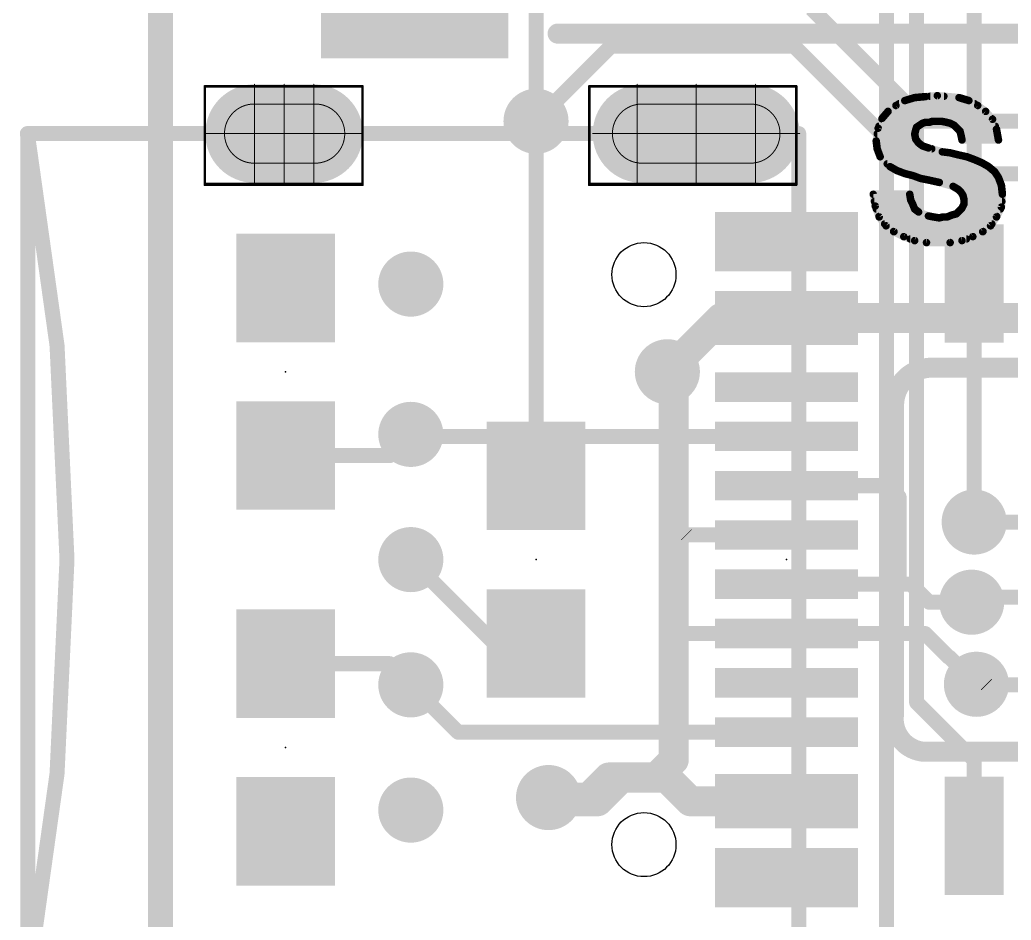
# Model space of a CAD drawing. Extents: x -41 to 66, y -18 to 51.
# Drawn here: x -1.43 to 8.63, y 6.5 to 15.63 of the extents above; entities that cross this region are included whole.
import ezdxf

# ---------------------------------------------------------------- set-up
doc = ezdxf.new("R2010")
doc.units = 0
for name, color, linetype in [('1', 12, 'CONTINUOUS'), ('15', 12, 'CONTINUOUS'), ('16', 132, 'CONTINUOUS'), ('18', 110, 'CONTINUOUS'), ('2', 132, 'CONTINUOUS'), ('20', 31, 'CONTINUOUS'), ('21', 41, 'CONTINUOUS'), ('22', 40, 'CONTINUOUS'), ('23', 53, 'CONTINUOUS'), ('24', 53, 'CONTINUOUS'), ('46', 140, 'CONTINUOUS'), ('51', 53, 'CONTINUOUS')]:
    doc.layers.add(name, color=color, linetype=linetype)

# ---------------------------------------------------------------- blocks, each defined once
blk = doc.blocks.new('RECT')
blk.add_solid([(-0.5, -0.5), (0.5, -0.5), (-0.5, 0.5), (0.5, 0.5)])
blk = doc.blocks.new('RECT160000X336000R100')
at = {"const_width": 0.5}
blk.add_lwpolyline([(0.25, -0.55), (0.25, 0.55, 0.4142), (0, 0.8), (0, 0.8, 0.4142), (-0.25, 0.55), (-0.25, -0.55, 0.4142), (0, -0.8), (0, -0.8, 0.4142)], format="xyb", close=True, dxfattribs=at)
blk.add_solid([(-0.0254, -0.5754), (0.0254, -0.5754), (-0.0254, 0.5754), (0.0254, 0.5754)])
blk = doc.blocks.new('RECT160000X256000R100')
at = {"const_width": 0.5}
blk.add_lwpolyline([(0.25, -0.3), (0.25, 0.3, 0.4142), (0, 0.55), (0, 0.55, 0.4142), (-0.25, 0.3), (-0.25, -0.3, 0.4142), (0, -0.55), (0, -0.55, 0.4142)], format="xyb", close=True, dxfattribs=at)
blk.add_solid([(-0.0254, -0.3254), (0.0254, -0.3254), (-0.0254, 0.3254), (0.0254, 0.3254)])
blk = doc.blocks.new('ROUNDV')
at = {"const_width": 0.5}
blk.add_lwpolyline([(0, -0.25, 1), (0, 0.25, 1), (0, -0.25)], format="xyb", dxfattribs=at)

msp = doc.modelspace()

# ---------------------------------------------------------------- linework, layer by layer
at = {"layer": '1'}
for points, const_width in [([(0, 0), (0, 50.8)], 0.254), ([(7.747, 14.605), (6.604, 15.748)], 0.1524), ([(4.572, 15.367), (3.81, 14.605)], 0.1524), ([(6.4269, 15.367), (4.572, 15.367)], 0.1524), ([(7.722, 14.072), (6.4269, 15.367)], 0.1524), ([(9.525, 14.605), (7.747, 14.605)], 0.1524), ([(7.722, 14.072), (10.312, 14.072)], 0.1524), ([(5.1424, 12.065), (5.6874, 12.61)], 0.3048), ([(5.6874, 12.61), (6.35, 12.61)], 0.3048), ([(6.35, 12.61), (9.271, 12.61)], 0.3048), ([(2.56, 11.41), (2.54, 11.43)], 0.1524), ([(6.35, 11.41), (2.56, 11.41)], 0.1524), ([(6.35, 10.91), (7.378, 10.91)], 0.1524), ([(7.378, 10.91), (7.493, 10.795)], 0.1524), ([(7.493, 10.795), (7.493, 9.91)], 0.1524), ([(9.017, 10.541), (8.255, 10.541)], 0.1524), ([(5.207, 10.287), (5.334, 10.414)], 0.1524), ([(5.334, 10.414), (5.338, 10.41)], 0.1524), ([(5.338, 10.41), (6.35, 10.41)], 0.1524), ([(5.207, 9.525), (5.207, 10.287)], 0.1524), ([(7.493, 9.91), (6.35, 9.91)], 0.1524), ([(7.616, 9.91), (7.493, 9.91)], 0.1524), ([(7.7978, 9.7282), (7.616, 9.91)], 0.1524), ([(8.2296, 9.7282), (7.7978, 9.7282)], 0.1524), ([(5.322, 9.41), (5.207, 9.525)], 0.1524), ([(6.35, 9.41), (5.322, 9.41)], 0.1524), ([(7.7575, 9.41), (6.35, 9.41)], 0.1524), ([(7.9981, 9.1694), (7.7575, 9.41)], 0.1524), ([(8.0039, 9.1694), (7.9981, 9.1694)], 0.1524), ([(8.2774, 8.8959), (8.0039, 9.1694)], 0.1524), ([(3.02, 8.41), (2.54, 8.89)], 0.1524), ([(6.35, 8.41), (3.02, 8.41)], 0.1524), ([(4.6757, 7.9506), (4.4351, 7.71)], 0.3048), ([(5.1343, 7.9506), (4.6757, 7.9506)], 0.3048), ([(5.3749, 7.71), (5.1343, 7.9506)], 0.3048), ([(3.974, 7.71), (3.937, 7.747)], 0.3048), ([(4.4351, 7.71), (3.974, 7.71)], 0.3048), ([(6.35, 7.71), (5.3749, 7.71)], 0.3048)]:
    msp.add_lwpolyline(points, dxfattribs=dict(at, const_width=const_width))
for points, const_width in [([(4.572, 15.4051, 1), (4.572, 15.3289)], 0.0762), ([(4.5989, 15.3401, 1), (4.5451, 15.3939)], 0.0762), ([(6.4539, 15.3939, 1), (6.4, 15.3401)], 0.0762), ([(6.4269, 15.3289, 1), (6.4269, 15.4051)], 0.0762), ([(3.7831, 14.6319, 1), (3.8369, 14.5781)], 0.0762), ([(7.747, 14.6431, 1), (7.747, 14.5669)], 0.0762), ([(7.7201, 14.5781, 1), (7.7739, 14.6319)], 0.0762), ([(7.722, 14.1101, 1), (7.722, 14.0339)], 0.0762), ([(7.695, 14.045, 1), (7.7489, 14.0989)], 0.0762), ([(5.6874, 12.6862, 1), (5.6874, 12.5338)], 0.1524), ([(5.7413, 12.5561, 1), (5.6335, 12.6639)], 0.1524), ([(6.35, 12.6862, 1), (6.35, 12.5338)], 0.1524), ([(6.35, 12.5338, 1), (6.35, 12.6862)], 0.1524), ([(5.0885, 12.1189, 1), (5.1963, 12.0111)], 0.1524), ([(2.5669, 11.4569, 1), (2.5131, 11.4031)], 0.0762), ([(2.56, 11.4481, 1), (2.56, 11.3719)], 0.0762), ([(2.5331, 11.3831, 1), (2.5869, 11.4369)], 0.0762), ([(6.35, 11.3719, 1), (6.35, 11.4481)], 0.0762), ([(6.35, 10.9481, 1), (6.35, 10.8719)], 0.0762), ([(7.4049, 10.9369, 1), (7.3511, 10.8831)], 0.0762), ([(7.378, 10.8719, 1), (7.378, 10.9481)], 0.0762), ([(7.5311, 10.795, 1), (7.4549, 10.795)], 0.0762), ([(7.4661, 10.7681, 1), (7.5199, 10.8219)], 0.0762), ([(8.255, 10.5791, 1), (8.255, 10.5029)], 0.0762), ([(5.3609, 10.4409, 1), (5.3071, 10.3871)], 0.0762), ([(5.338, 10.4481, 1), (5.338, 10.3719)], 0.0762), ([(5.3609, 10.3871, 1), (5.3071, 10.4409)], 0.0762), ([(5.3111, 10.3831, 1), (5.3649, 10.4369)], 0.0762), ([(6.35, 10.3719, 1), (6.35, 10.4481)], 0.0762), ([(5.2451, 10.287, 1), (5.1689, 10.287)], 0.0762), ([(5.1801, 10.3139, 1), (5.2339, 10.2601)], 0.0762), ([(6.35, 9.9481, 1), (6.35, 9.8719)], 0.0762), ([(7.493, 9.9481, 1), (7.493, 9.8719)], 0.0762), ([(7.493, 9.8719, 1), (7.493, 9.9481)], 0.0762), ([(7.6429, 9.9369, 1), (7.5891, 9.8831)], 0.0762), ([(7.616, 9.8719, 1), (7.616, 9.9481)], 0.0762), ([(7.4549, 9.91, 1), (7.5311, 9.91)], 0.0762), ([(7.7978, 9.7663, 1), (7.7978, 9.6901)], 0.0762), ([(7.7709, 9.7013, 1), (7.8247, 9.7551)], 0.0762), ([(8.2296, 9.6901, 1), (8.2296, 9.7663)], 0.0762), ([(5.1689, 9.525, 1), (5.2451, 9.525)], 0.0762), ([(5.2339, 9.5519, 1), (5.1801, 9.4981)], 0.0762), ([(5.322, 9.4481, 1), (5.322, 9.3719)], 0.0762), ([(5.2951, 9.3831, 1), (5.3489, 9.4369)], 0.0762), ([(6.35, 9.4481, 1), (6.35, 9.3719)], 0.0762), ([(6.35, 9.3719, 1), (6.35, 9.4481)], 0.0762), ([(7.7845, 9.4369, 1), (7.7306, 9.3831)], 0.0762), ([(7.7575, 9.3719, 1), (7.7575, 9.4481)], 0.0762), ([(7.9981, 9.2075, 1), (7.9981, 9.1313)], 0.0762), ([(8.0308, 9.1963, 1), (7.9769, 9.1425)], 0.0762), ([(7.9712, 9.1425, 1), (8.0251, 9.1963)], 0.0762), ([(8.0039, 9.1313, 1), (8.0039, 9.2075)], 0.0762), ([(2.5669, 8.9169, 1), (2.5131, 8.8631)], 0.0762), ([(8.2505, 8.8689, 1), (8.3043, 8.9228)], 0.0762), ([(3.02, 8.4481, 1), (3.02, 8.3719)], 0.0762), ([(2.9931, 8.3831, 1), (3.0469, 8.4369)], 0.0762), ([(6.35, 8.3719, 1), (6.35, 8.4481)], 0.0762), ([(4.6757, 8.0268, 1), (4.6757, 7.8744)], 0.1524), ([(4.7296, 7.8967, 1), (4.6218, 8.0045)], 0.1524), ([(5.1882, 8.0045, 1), (5.0804, 7.8967)], 0.1524), ([(5.1343, 7.8744, 1), (5.1343, 8.0268)], 0.1524), ([(3.9909, 7.8009, 1), (3.8831, 7.6931)], 0.1524), ([(3.974, 7.7862, 1), (3.974, 7.6338)], 0.1524), ([(4.4351, 7.6338, 1), (4.4351, 7.7862)], 0.1524), ([(5.3749, 7.7862, 1), (5.3749, 7.6338)], 0.1524), ([(6.35, 7.6338, 1), (6.35, 7.7862)], 0.1524), ([(3.9201, 7.6561, 1), (4.0279, 7.7639)], 0.1524), ([(4.3812, 7.7639, 1), (4.489, 7.6561)], 0.1524), ([(5.321, 7.6561, 1), (5.4288, 7.7639)], 0.1524)]:
    msp.add_lwpolyline(points, format="xyb", dxfattribs=dict(at, const_width=const_width))
at = {"layer": '15', "const_width": 0.0127}
for points in [[(0.4564, 14.96, 1), (0.4436, 14.96)], [(0.45, 14.9664, 1), (0.45, 14.9537)], [(2.0564, 14.96, 1), (2.0437, 14.96)], [(2.05, 14.9537, 1), (2.05, 14.9664)], [(4.3564, 14.96, 1), (4.3437, 14.96)], [(4.35, 14.9664, 1), (4.35, 14.9537)], [(6.4564, 14.96, 1), (6.4436, 14.96)], [(6.45, 14.9537, 1), (6.45, 14.9664)], [(0.45, 13.9764, 1), (0.45, 13.9637)], [(2.05, 13.9637, 1), (2.05, 13.9764)], [(4.35, 13.9764, 1), (4.35, 13.9637)], [(6.45, 13.9637, 1), (6.45, 13.9764)], [(0.4436, 13.96, 1), (0.4564, 13.96)], [(0.45, 13.9664, 1), (0.45, 13.9537)], [(2.0437, 13.96, 1), (2.0564, 13.96)], [(2.05, 13.9537, 1), (2.05, 13.9664)], [(4.35, 13.9664, 1), (4.35, 13.9537)], [(4.3437, 13.96, 1), (4.3564, 13.96)], [(6.4436, 13.96, 1), (6.4564, 13.96)], [(6.45, 13.9537, 1), (6.45, 13.9664)]]:
    msp.add_lwpolyline(points, format="xyb", dxfattribs=at)
at = {"layer": '15', "const_width": 0.0254}
for points in [[(0.45, 13.96), (0.45, 14.96)], [(0.45, 14.96), (2.05, 14.96)], [(2.05, 14.96), (2.05, 13.96)], [(4.35, 13.96), (4.35, 14.96)], [(4.35, 14.96), (6.45, 14.96)], [(6.45, 14.96), (6.45, 13.96)], [(0.45, 13.97), (2.05, 13.97)], [(4.35, 13.97), (6.45, 13.97)], [(2.05, 13.96), (0.45, 13.96)], [(6.45, 13.96), (4.35, 13.96)]]:
    msp.add_lwpolyline(points, dxfattribs=at)
at = {"layer": '16'}
for points, const_width in [([(0, 0), (0, 50.8)], 0.254), ([(8.255, 12.96), (8.255, 18.415)], 0.1524), ([(7.366, 5.461), (7.366, 17.78)], 0.1524), ([(7.6708, 8.7122), (7.6708, 17.2945)], 0.1524), ([(3.81, 16.764), (3.81, 14.605)], 0.1524), ([(3.81, 11.01), (3.81, 14.605)], 0.1524), ([(8.255, 10.541), (8.255, 12.96)], 0.1524), ([(5.207, 8.128), (5.207, 12.0004)], 0.3048), ([(5.207, 12.0004), (5.1424, 12.065)], 0.1524), ([(2.325, 11.215), (2.54, 11.43)], 0.1524), ([(1.27, 11.215), (2.325, 11.215)], 0.1524), ([(3.39, 9.31), (2.54, 10.16)], 0.1524), ([(8.2804, 9.779), (8.2296, 9.7282)], 0.1524), ([(8.2804, 9.779), (10.541, 9.779)], 0.1524), ([(3.81, 9.31), (3.39, 9.31)], 0.1524), ([(2.325, 9.105), (1.27, 9.105)], 0.1524), ([(2.54, 8.89), (2.325, 9.105)], 0.1524), ([(8.3761, 8.8959), (8.2774, 8.8959)], 0.1524), ([(8.382, 8.89), (8.3761, 8.8959)], 0.1524), ([(10.16, 8.89), (8.382, 8.89)], 0.1524), ([(8.255, 8.128), (7.6708, 8.7122)], 0.1524), ([(5.0296, 7.9506), (5.207, 8.128)], 0.3048), ([(8.255, 7.36), (8.255, 8.128)], 0.1524), ([(4.3451, 7.747), (4.5487, 7.9506)], 0.3048), ([(4.5487, 7.9506), (5.0296, 7.9506)], 0.3048), ([(3.937, 7.747), (4.3451, 7.747)], 0.3048)]:
    msp.add_lwpolyline(points, dxfattribs=dict(at, const_width=const_width))
for points, const_width in [([(3.8481, 14.605, 1), (3.7719, 14.605)], 0.0762), ([(3.7719, 14.605, 1), (3.8481, 14.605)], 0.0762), ([(8.2931, 12.96, 1), (8.2169, 12.96)], 0.0762), ([(8.2169, 12.96, 1), (8.2931, 12.96)], 0.0762), ([(5.2832, 12.0004, 1), (5.1308, 12.0004)], 0.1524), ([(5.1693, 12.0919, 1), (5.1155, 12.0381)], 0.0762), ([(5.1801, 11.9735, 1), (5.2339, 12.0273)], 0.0762), ([(2.5669, 11.4031, 1), (2.5131, 11.4569)], 0.0762), ([(1.27, 11.2531, 1), (1.27, 11.1769)], 0.0762), ([(2.2981, 11.2419, 1), (2.3519, 11.1881)], 0.0762), ([(2.325, 11.1769, 1), (2.325, 11.2531)], 0.0762), ([(3.7719, 11.01, 1), (3.8481, 11.01)], 0.0762), ([(8.2169, 10.541, 1), (8.2931, 10.541)], 0.0762), ([(2.5669, 10.1869, 1), (2.5131, 10.1331)], 0.0762), ([(8.2804, 9.8171, 1), (8.2804, 9.7409)], 0.0762), ([(8.3073, 9.7521, 1), (8.2535, 9.8059)], 0.0762), ([(8.2027, 9.7551, 1), (8.2565, 9.7013)], 0.0762), ([(3.39, 9.3481, 1), (3.39, 9.2719)], 0.0762), ([(3.3631, 9.2831, 1), (3.4169, 9.3369)], 0.0762), ([(3.81, 9.2719, 1), (3.81, 9.3481)], 0.0762), ([(1.27, 9.1431, 1), (1.27, 9.0669)], 0.0762), ([(2.3519, 9.1319, 1), (2.2981, 9.0781)], 0.0762), ([(2.325, 9.0669, 1), (2.325, 9.1431)], 0.0762), ([(2.5131, 8.8631, 1), (2.5669, 8.9169)], 0.0762), ([(8.2774, 8.934, 1), (8.2774, 8.8578)], 0.0762), ([(8.4031, 8.9228, 1), (8.3492, 8.8689)], 0.0762), ([(8.382, 8.9281, 1), (8.382, 8.8519)], 0.0762), ([(8.3551, 8.8631, 1), (8.4089, 8.9169)], 0.0762), ([(8.3761, 8.8578, 1), (8.3761, 8.934)], 0.0762), ([(7.6327, 8.7122, 1), (7.7089, 8.7122)], 0.0762), ([(7.6977, 8.7391, 1), (7.6439, 8.6853)], 0.0762), ([(5.2609, 8.0741, 1), (5.1531, 8.1819)], 0.1524), ([(5.1308, 8.128, 1), (5.2832, 8.128)], 0.1524), ([(8.2931, 8.128, 1), (8.2169, 8.128)], 0.0762), ([(8.2281, 8.1011, 1), (8.2819, 8.1549)], 0.0762), ([(4.5487, 8.0268, 1), (4.5487, 7.8744)], 0.1524), ([(4.6026, 7.8967, 1), (4.4948, 8.0045)], 0.1524), ([(4.9757, 8.0045, 1), (5.0835, 7.8967)], 0.1524), ([(5.0296, 7.8744, 1), (5.0296, 8.0268)], 0.1524), ([(3.937, 7.8232, 1), (3.937, 7.6708)], 0.1524), ([(4.2912, 7.8009, 1), (4.399, 7.6931)], 0.1524), ([(4.3451, 7.6708, 1), (4.3451, 7.8232)], 0.1524), ([(8.2169, 7.36, 1), (8.2931, 7.36)], 0.0762)]:
    msp.add_lwpolyline(points, format="xyb", dxfattribs=dict(at, const_width=const_width))
at = {"layer": '2', "const_width": 0.0127}
for points in [[(0.4564, 14.96, 1), (0.4436, 14.96)], [(0.45, 14.9664, 1), (0.45, 14.9537)], [(2.0564, 14.96, 1), (2.0437, 14.96)], [(2.05, 14.9537, 1), (2.05, 14.9664)], [(4.3564, 14.96, 1), (4.3437, 14.96)], [(4.35, 14.9664, 1), (4.35, 14.9537)], [(6.4564, 14.96, 1), (6.4436, 14.96)], [(6.45, 14.9537, 1), (6.45, 14.9664)], [(0.45, 13.9764, 1), (0.45, 13.9637)], [(2.05, 13.9637, 1), (2.05, 13.9764)], [(4.35, 13.9764, 1), (4.35, 13.9637)], [(6.45, 13.9637, 1), (6.45, 13.9764)], [(0.4436, 13.96, 1), (0.4564, 13.96)], [(0.45, 13.9664, 1), (0.45, 13.9537)], [(2.0437, 13.96, 1), (2.0564, 13.96)], [(2.05, 13.9537, 1), (2.05, 13.9664)], [(4.35, 13.9664, 1), (4.35, 13.9537)], [(4.3437, 13.96, 1), (4.3564, 13.96)], [(6.4436, 13.96, 1), (6.4564, 13.96)], [(6.45, 13.9537, 1), (6.45, 13.9664)]]:
    msp.add_lwpolyline(points, format="xyb", dxfattribs=at)
at = {"layer": '2', "const_width": 0.0254}
for points in [[(0.45, 13.96), (0.45, 14.96)], [(0.45, 14.96), (2.05, 14.96)], [(2.05, 14.96), (2.05, 13.96)], [(4.35, 13.96), (4.35, 14.96)], [(4.35, 14.96), (6.45, 14.96)], [(6.45, 14.96), (6.45, 13.96)], [(0.45, 13.97), (2.05, 13.97)], [(4.35, 13.97), (6.45, 13.97)], [(2.05, 13.96), (0.45, 13.96)], [(6.45, 13.96), (4.35, 13.96)]]:
    msp.add_lwpolyline(points, dxfattribs=at)
at = {"layer": '20', "const_width": 0.2032}
msp.add_lwpolyline([(0, 0), (0, 50.8)], dxfattribs=at)
at = {"layer": '20'}
for centre in [(4.905, 13.05), (4.905, 7.27)]:
    msp.add_circle(centre, 0.325, dxfattribs=at)
at = {"layer": '21'}
for points, const_width in [([(7.651, 14.845), (7.761, 14.855)], 0.0762), ([(7.761, 14.855), (7.881, 14.865)], 0.0762), ([(7.809, 14.859), (7.947, 14.859)], 0.0762), ([(7.881, 14.865), (8.101, 14.845)], 0.0762), ([(7.381, 14.705), (7.461, 14.765)], 0.0762), ([(7.461, 14.765), (7.551, 14.815)], 0.0762), ([(7.493, 14.7828), (8.259, 14.7828)], 0.0762), ([(7.551, 14.815), (7.651, 14.845)], 0.0762), ([(8.101, 14.845), (8.201, 14.815)], 0.0762), ([(8.201, 14.815), (8.291, 14.765)], 0.0762), ([(8.291, 14.765), (8.371, 14.705)], 0.0762), ([(7.321, 14.635), (7.381, 14.705)], 0.0762), ([(7.3831, 14.7066), (8.3689, 14.7066)], 0.0762), ([(8.371, 14.705), (8.441, 14.625)], 0.0762), ([(7.281, 14.535), (7.321, 14.635)], 0.0762), ([(7.2887, 14.5542), (7.6848, 14.5542)], 0.0762), ([(7.3192, 14.6304), (8.4363, 14.6304)], 0.0762), ([(7.671, 14.545), (7.661, 14.515)], 0.0762), ([(7.731, 14.585), (7.671, 14.545)], 0.0762), ([(7.761, 14.595), (7.731, 14.585)], 0.0762), ([(7.801, 14.595), (7.761, 14.595)], 0.0762), ([(7.831, 14.605), (7.801, 14.595)], 0.0762), ([(7.921, 14.605), (7.831, 14.605)], 0.0762), ([(7.971, 14.595), (7.921, 14.605)], 0.0762), ([(8.011, 14.585), (7.971, 14.595)], 0.0762), ([(8.051, 14.565), (8.011, 14.585)], 0.0762), ([(8.111, 14.505), (8.051, 14.565)], 0.0762), ([(8.0618, 14.5542), (8.4693, 14.5542)], 0.0762), ([(8.441, 14.625), (8.481, 14.525)], 0.0762), ([(4.15, 14.48), (2.35, 14.48)], 0.1524), ([(7.261, 14.405), (7.281, 14.535)], 0.0762), ([(7.2722, 14.478), (7.6518, 14.478)], 0.0762), ([(7.661, 14.515), (7.651, 14.475)], 0.0762), ([(7.651, 14.475), (7.661, 14.425)], 0.0762), ([(8.121, 14.465), (8.111, 14.505)], 0.0762), ([(8.1178, 14.478), (8.4895, 14.478)], 0.0762), ([(8.131, 14.415), (8.121, 14.465)], 0.0762), ([(8.481, 14.525), (8.501, 14.415)], 0.0762), ([(7.271, 14.325), (7.261, 14.405)], 0.0762), ([(7.2614, 14.4018), (7.6784, 14.4018)], 0.0762), ([(7.661, 14.425), (7.691, 14.385)], 0.0762), ([(7.691, 14.385), (7.731, 14.355)], 0.0762), ([(7.731, 14.355), (7.791, 14.335)], 0.0762), ([(8.501, 14.415), (8.131, 14.415)], 0.0762), ([(7.2709, 14.3256), (7.8239, 14.3256)], 0.0762), ([(7.301, 14.245), (7.271, 14.325)], 0.0762), ([(7.2994, 14.2494), (8.1612, 14.2494)], 0.0762), ([(7.401, 14.145), (7.301, 14.245)], 0.0762), ([(7.791, 14.335), (7.931, 14.295)], 0.0762), ([(7.931, 14.295), (8.011, 14.285)], 0.0762), ([(8.011, 14.285), (8.091, 14.265)], 0.0762), ([(8.091, 14.265), (8.181, 14.245)], 0.0762), ([(8.181, 14.245), (8.261, 14.215)], 0.0762), ([(7.3728, 14.1732), (8.3517, 14.1732)], 0.0762), ([(7.471, 14.105), (7.401, 14.145)], 0.0762), ([(8.261, 14.215), (8.331, 14.185)], 0.0762), ([(8.331, 14.185), (8.401, 14.145)], 0.0762), ([(8.401, 14.145), (8.461, 14.095)], 0.0762), ([(7.551, 14.075), (7.471, 14.105)], 0.0762), ([(7.4923, 14.097), (8.4586, 14.097)], 0.0762), ([(7.631, 14.055), (7.551, 14.075)], 0.0762), ([(7.711, 14.025), (7.631, 14.055)], 0.0762), ([(8.461, 14.095), (8.501, 14.035)], 0.0762), ([(7.811, 14.005), (7.711, 14.025)], 0.0762), ([(7.732, 14.0208), (8.5063, 14.0208)], 0.0762), ([(7.901, 13.985), (7.811, 14.005)], 0.0762), ([(8.041, 13.945), (7.901, 13.985)], 0.0762), ([(8.091, 13.915), (8.041, 13.945)], 0.0762), ([(8.0417, 13.9446), (8.5322, 13.9446)], 0.0762), ([(8.501, 14.035), (8.531, 13.955)], 0.0762), ([(8.531, 13.955), (8.541, 13.865)], 0.0762), ([(7.251, 13.745), (7.231, 13.865)], 0.0762), ([(7.231, 13.865), (7.601, 13.865)], 0.0762), ([(7.601, 13.865), (7.611, 13.805)], 0.0762), ([(8.121, 13.885), (8.091, 13.915)], 0.0762), ([(8.141, 13.855), (8.121, 13.885)], 0.0762), ([(8.1321, 13.8684), (8.5406, 13.8684)], 0.0762), ([(8.151, 13.815), (8.141, 13.855)], 0.0762), ([(8.541, 13.865), (8.531, 13.735)], 0.0762), ([(7.2431, 13.7922), (7.6174, 13.7922)], 0.0762), ([(7.291, 13.635), (7.251, 13.745)], 0.0762), ([(7.611, 13.805), (7.631, 13.765)], 0.0762), ([(7.631, 13.765), (7.651, 13.715)], 0.0762), ([(8.131, 13.725), (8.151, 13.765)], 0.0762), ([(8.151, 13.765), (8.151, 13.815)], 0.0762), ([(8.151, 13.7922), (8.5354, 13.7922)], 0.0762), ([(7.2615, 13.716), (7.6506, 13.716)], 0.0762), ([(7.2893, 13.6398), (7.817, 13.6398)], 0.0762), ([(7.651, 13.715), (7.691, 13.685)], 0.0762), ([(7.691, 13.685), (7.791, 13.645)], 0.0762), ([(7.791, 13.645), (7.841, 13.635)], 0.0762), ([(7.981, 13.635), (8.031, 13.655)], 0.0762), ([(7.993, 13.6398), (8.4834, 13.6398)], 0.0762), ([(8.031, 13.655), (8.071, 13.665)], 0.0762), ([(8.071, 13.665), (8.131, 13.725)], 0.0762), ([(8.122, 13.716), (8.5215, 13.716)], 0.0762), ([(8.531, 13.735), (8.481, 13.635)], 0.0762), ([(7.361, 13.545), (7.291, 13.635)], 0.0762), ([(7.3465, 13.5636), (8.4334, 13.5636)], 0.0762), ([(7.441, 13.485), (7.361, 13.545)], 0.0762), ([(7.841, 13.635), (7.901, 13.625)], 0.0762), ([(7.901, 13.625), (7.941, 13.635)], 0.0762), ([(7.941, 13.635), (7.981, 13.635)], 0.0762), ([(8.421, 13.545), (8.341, 13.485)], 0.0762), ([(8.481, 13.635), (8.421, 13.545)], 0.0762), ([(7.4378, 13.4874), (8.3442, 13.4874)], 0.0762), ([(7.541, 13.435), (7.441, 13.485)], 0.0762), ([(8.341, 13.485), (8.241, 13.435)], 0.0762), ([(7.651, 13.395), (7.541, 13.435)], 0.0762), ([(7.6065, 13.4112), (8.1756, 13.4112)], 0.0762), ([(7.771, 13.375), (7.651, 13.395)], 0.0762), ([(8.011, 13.375), (7.771, 13.375)], 0.0762), ([(8.131, 13.395), (8.011, 13.375)], 0.0762), ([(8.241, 13.435), (8.131, 13.395)], 0.0762)]:
    msp.add_lwpolyline(points, dxfattribs=dict(at, const_width=const_width))
for points, const_width in [([(7.7594, 14.874, 1), (7.7626, 14.836)], 0.0381), ([(7.7627, 14.836, 1), (7.7593, 14.874)], 0.0381), ([(7.809, 14.878, 1), (7.809, 14.8399)], 0.0381), ([(7.8827, 14.884, 1), (7.8793, 14.846)], 0.0381), ([(7.8826, 14.846, 1), (7.8794, 14.884)], 0.0381), ([(7.947, 14.8399, 1), (7.947, 14.878)], 0.0381), ([(7.4517, 14.7817, 1), (7.4703, 14.7483)], 0.0381), ([(7.4724, 14.7498, 1), (7.4496, 14.7802)], 0.0381), ([(7.493, 14.8018, 1), (7.493, 14.7637)], 0.0381), ([(7.5455, 14.8332, 1), (7.5565, 14.7968)], 0.0381), ([(7.5603, 14.7983, 1), (7.5417, 14.8317)], 0.0381), ([(7.6493, 14.864, 1), (7.6527, 14.826)], 0.0381), ([(7.6565, 14.8268, 1), (7.6455, 14.8632)], 0.0381), ([(8.1065, 14.8632, 1), (8.0955, 14.8268)], 0.0381), ([(8.0993, 14.826, 1), (8.1027, 14.864)], 0.0381), ([(8.2103, 14.8317, 1), (8.1917, 14.7983)], 0.0381), ([(8.1955, 14.7968, 1), (8.2065, 14.8332)], 0.0381), ([(8.259, 14.7637, 1), (8.259, 14.8018)], 0.0381), ([(8.3024, 14.7802, 1), (8.2796, 14.7498)], 0.0381), ([(8.2817, 14.7483, 1), (8.3003, 14.7817)], 0.0381), ([(7.3696, 14.7202, 1), (7.3924, 14.6898)], 0.0381), ([(7.3831, 14.7256, 1), (7.3831, 14.6875)], 0.0381), ([(7.3955, 14.6926, 1), (7.3665, 14.7174)], 0.0381), ([(8.3853, 14.7175, 1), (8.3567, 14.6925)], 0.0381), ([(8.3596, 14.6898, 1), (8.3824, 14.7202)], 0.0381), ([(8.3689, 14.6875, 1), (8.3689, 14.7256)], 0.0381), ([(7.2887, 14.5733, 1), (7.2887, 14.5352)], 0.0381), ([(7.3192, 14.6494, 1), (7.3192, 14.6113)], 0.0381), ([(7.3065, 14.6474, 1), (7.3355, 14.6226)], 0.0381), ([(7.3387, 14.6279, 1), (7.3033, 14.6421)], 0.0381), ([(7.6891, 14.539, 1), (7.6529, 14.551)], 0.0381), ([(7.6848, 14.5352, 1), (7.6848, 14.5733)], 0.0381), ([(7.725, 14.6031, 1), (7.737, 14.5669)], 0.0381), ([(7.7416, 14.5691, 1), (7.7204, 14.6009)], 0.0381), ([(7.761, 14.6141, 1), (7.761, 14.576)], 0.0381), ([(7.767, 14.5769, 1), (7.755, 14.6131)], 0.0381), ([(7.795, 14.6131, 1), (7.807, 14.5769)], 0.0381), ([(7.801, 14.576, 1), (7.801, 14.6141)], 0.0381), ([(7.831, 14.6241, 1), (7.831, 14.586)], 0.0381), ([(7.837, 14.5869, 1), (7.825, 14.6231)], 0.0381), ([(7.9247, 14.6237, 1), (7.9173, 14.5863)], 0.0381), ([(7.921, 14.586, 1), (7.921, 14.6241)], 0.0381), ([(7.9756, 14.6135, 1), (7.9664, 14.5765)], 0.0381), ([(7.9673, 14.5763, 1), (7.9747, 14.6137)], 0.0381), ([(8.0195, 14.602, 1), (8.0025, 14.568)], 0.0381), ([(8.0064, 14.5665, 1), (8.0156, 14.6035)], 0.0381), ([(8.0645, 14.5785, 1), (8.0375, 14.5515)], 0.0381), ([(8.0425, 14.548, 1), (8.0595, 14.582)], 0.0381), ([(8.0618, 14.5733, 1), (8.0618, 14.5352)], 0.0381), ([(8.4587, 14.6321, 1), (8.4233, 14.6179)], 0.0381), ([(8.4267, 14.6125, 1), (8.4553, 14.6375)], 0.0381), ([(8.4363, 14.6113, 1), (8.4363, 14.6494)], 0.0381), ([(8.4693, 14.5352, 1), (8.4693, 14.5733)], 0.0381), ([(2.35, 14.5181, 1), (2.35, 14.4419)], 0.0762), ([(4.15, 14.4419, 1), (4.15, 14.5181)], 0.0762), ([(7.2722, 14.4971, 1), (7.2722, 14.459)], 0.0381), ([(7.2633, 14.5421, 1), (7.2987, 14.5279)], 0.0381), ([(7.2998, 14.5321, 1), (7.2622, 14.5379)], 0.0381), ([(7.6697, 14.4787, 1), (7.6323, 14.4713)], 0.0381), ([(7.6325, 14.4796, 1), (7.6695, 14.4704)], 0.0381), ([(7.6429, 14.521, 1), (7.6791, 14.509)], 0.0381), ([(7.6795, 14.5104, 1), (7.6425, 14.5196)], 0.0381), ([(7.6518, 14.459, 1), (7.6518, 14.4971)], 0.0381), ([(7.6604, 14.5609, 1), (7.6816, 14.5291)], 0.0381), ([(8.1295, 14.5096, 1), (8.0925, 14.5004)], 0.0381), ([(8.0975, 14.4915, 1), (8.1245, 14.5185)], 0.0381), ([(8.1178, 14.4971, 1), (8.1178, 14.459)], 0.0381), ([(8.1397, 14.4687, 1), (8.1023, 14.4613)], 0.0381), ([(8.1025, 14.4604, 1), (8.1395, 14.4696)], 0.0381), ([(8.4997, 14.5284, 1), (8.4623, 14.5216)], 0.0381), ([(8.4633, 14.5179, 1), (8.4987, 14.5321)], 0.0381), ([(8.4895, 14.459, 1), (8.4895, 14.4971)], 0.0381), ([(7.2799, 14.4074, 1), (7.2421, 14.4026)], 0.0381), ([(7.2422, 14.4079, 1), (7.2798, 14.4021)], 0.0381), ([(7.2614, 14.4209, 1), (7.2614, 14.3828)], 0.0381), ([(7.6762, 14.4364, 1), (7.6458, 14.4136)], 0.0381), ([(7.6423, 14.4213, 1), (7.6797, 14.4287)], 0.0381), ([(7.7024, 14.4002, 1), (7.6796, 14.3698)], 0.0381), ([(7.6758, 14.3736, 1), (7.7062, 14.3964)], 0.0381), ([(7.6784, 14.3828, 1), (7.6784, 14.4209)], 0.0381), ([(7.737, 14.3731, 1), (7.725, 14.3369)], 0.0381), ([(7.7196, 14.3398, 1), (7.7424, 14.3702)], 0.0381), ([(8.131, 14.4341, 1), (8.131, 14.396)], 0.0381), ([(8.1123, 14.4113, 1), (8.1497, 14.4187)], 0.0381), ([(8.4823, 14.4116, 1), (8.5197, 14.4184)], 0.0381), ([(8.501, 14.396, 1), (8.501, 14.4341)], 0.0381), ([(7.2709, 14.3447, 1), (7.2709, 14.3066)], 0.0381), ([(7.2888, 14.3317, 1), (7.2532, 14.3183)], 0.0381), ([(7.2521, 14.3226, 1), (7.2899, 14.3274)], 0.0381), ([(7.2994, 14.2685, 1), (7.2994, 14.2304)], 0.0381), ([(7.3145, 14.2585, 1), (7.2875, 14.2315)], 0.0381), ([(7.7962, 14.3533, 1), (7.7858, 14.3167)], 0.0381), ([(7.785, 14.3169, 1), (7.797, 14.3531)], 0.0381), ([(7.8239, 14.3066, 1), (7.8239, 14.3447)], 0.0381), ([(7.9334, 14.3139, 1), (7.9286, 14.2761)], 0.0381), ([(7.9258, 14.2767, 1), (7.9362, 14.3133)], 0.0381), ([(8.0156, 14.3035, 1), (8.0064, 14.2665)], 0.0381), ([(8.0086, 14.2661, 1), (8.0134, 14.3039)], 0.0381), ([(8.0951, 14.2836, 1), (8.0869, 14.2464)], 0.0381), ([(8.0864, 14.2465, 1), (8.0956, 14.2835)], 0.0381), ([(8.1612, 14.2304, 1), (8.1612, 14.2685)], 0.0381), ([(8.1877, 14.2628, 1), (8.1743, 14.2272)], 0.0381), ([(8.1769, 14.2264, 1), (8.1851, 14.2636)], 0.0381), ([(7.2832, 14.2383, 1), (7.3188, 14.2517)], 0.0381), ([(7.3728, 14.1923, 1), (7.3728, 14.1542)], 0.0381), ([(7.4105, 14.1615, 1), (7.3915, 14.1285)], 0.0381), ([(8.2685, 14.2325, 1), (8.2535, 14.1975)], 0.0381), ([(8.2543, 14.1972, 1), (8.2677, 14.2328)], 0.0381), ([(8.3405, 14.2015, 1), (8.3215, 14.1685)], 0.0381), ([(8.3235, 14.1675, 1), (8.3385, 14.2025)], 0.0381), ([(8.3517, 14.1542, 1), (8.3517, 14.1923)], 0.0381), ([(8.4132, 14.1596, 1), (8.3888, 14.1304)], 0.0381), ([(8.3915, 14.1285, 1), (8.4105, 14.1615)], 0.0381), ([(7.3875, 14.1315, 1), (7.4145, 14.1585)], 0.0381), ([(7.4777, 14.1228, 1), (7.4643, 14.0872)], 0.0381), ([(7.4615, 14.0885, 1), (7.4805, 14.1215)], 0.0381), ([(7.4923, 14.1161, 1), (7.4923, 14.078)], 0.0381), ([(7.5556, 14.0935, 1), (7.5464, 14.0565)], 0.0381), ([(7.5443, 14.0572, 1), (7.5577, 14.0928)], 0.0381), ([(7.6377, 14.0728, 1), (7.6243, 14.0372)], 0.0381), ([(7.6264, 14.0365, 1), (7.6356, 14.0735)], 0.0381), ([(8.4769, 14.1056, 1), (8.4451, 14.0844)], 0.0381), ([(8.4488, 14.0804, 1), (8.4732, 14.1096)], 0.0381), ([(8.4586, 14.078, 1), (8.4586, 14.1161)], 0.0381), ([(7.7147, 14.0437, 1), (7.7073, 14.0063)], 0.0381), ([(7.7043, 14.0072, 1), (7.7177, 14.0428)], 0.0381), ([(7.732, 14.0399, 1), (7.732, 14.0018)], 0.0381), ([(7.8151, 14.0236, 1), (7.8069, 13.9864)], 0.0381), ([(7.8073, 13.9863, 1), (7.8147, 14.0237)], 0.0381), ([(7.9062, 14.0033, 1), (7.8958, 13.9667)], 0.0381), ([(7.8969, 13.9664, 1), (7.9051, 14.0036)], 0.0381), ([(8.0508, 13.9613, 1), (8.0312, 13.9287)], 0.0381), ([(8.0417, 13.9637, 1), (8.0417, 13.9256)], 0.0381), ([(8.0358, 13.9267, 1), (8.0462, 13.9633)], 0.0381), ([(8.5188, 14.0417, 1), (8.4832, 14.0283)], 0.0381), ([(8.4851, 14.0244, 1), (8.5169, 14.0456)], 0.0381), ([(8.5063, 14.0018, 1), (8.5063, 14.0399)], 0.0381), ([(8.5499, 13.9571, 1), (8.5121, 13.9529)], 0.0381), ([(8.5132, 13.9483, 1), (8.5488, 13.9617)], 0.0381), ([(8.5322, 13.9256, 1), (8.5322, 13.9637)], 0.0381), ([(7.231, 13.8841, 1), (7.231, 13.846)], 0.0381), ([(7.2498, 13.8681, 1), (7.2122, 13.8619)], 0.0381), ([(7.6198, 13.8681, 1), (7.5822, 13.8619)], 0.0381), ([(7.601, 13.846, 1), (7.601, 13.8841)], 0.0381), ([(8.1045, 13.9285, 1), (8.0775, 13.9015)], 0.0381), ([(8.0812, 13.8987, 1), (8.1008, 13.9313)], 0.0381), ([(8.1369, 13.8956, 1), (8.1051, 13.8744)], 0.0381), ([(8.1075, 13.8715, 1), (8.1345, 13.8985)], 0.0381), ([(8.1321, 13.8875, 1), (8.1321, 13.8494)], 0.0381), ([(8.1595, 13.8596, 1), (8.1225, 13.8504)], 0.0381), ([(8.1251, 13.8444, 1), (8.1569, 13.8656)], 0.0381), ([(8.56, 13.8635, 1), (8.522, 13.8665)], 0.0381), ([(8.5221, 13.8629, 1), (8.5599, 13.8671)], 0.0381), ([(8.5406, 13.8494, 1), (8.5406, 13.8875)], 0.0381), ([(7.2431, 13.8113, 1), (7.2431, 13.7732)], 0.0381), ([(7.2689, 13.7515, 1), (7.2331, 13.7385)], 0.0381), ([(7.628, 13.8135, 1), (7.594, 13.7965)], 0.0381), ([(7.5922, 13.8019, 1), (7.6298, 13.8081)], 0.0381), ([(7.6487, 13.7721, 1), (7.6133, 13.7579)], 0.0381), ([(7.614, 13.7565, 1), (7.648, 13.7735)], 0.0381), ([(7.6174, 13.7732, 1), (7.6174, 13.8113)], 0.0381), ([(8.17, 13.815, 1), (8.1319, 13.815)], 0.0381), ([(8.1319, 13.765, 1), (8.17, 13.765)], 0.0381), ([(8.151, 13.8113, 1), (8.151, 13.7732)], 0.0381), ([(8.1325, 13.8104, 1), (8.1695, 13.8196)], 0.0381), ([(8.168, 13.7565, 1), (8.134, 13.7735)], 0.0381), ([(8.5354, 13.7732, 1), (8.5354, 13.8113)], 0.0381), ([(7.2322, 13.7419, 1), (7.2698, 13.7481)], 0.0381), ([(7.2615, 13.7351, 1), (7.2615, 13.697)], 0.0381), ([(7.2893, 13.6589, 1), (7.2893, 13.6208)], 0.0381), ([(7.6624, 13.7302, 1), (7.6396, 13.6998)], 0.0381), ([(7.6333, 13.7079, 1), (7.6687, 13.7221)], 0.0381), ([(7.6506, 13.697, 1), (7.6506, 13.7351)], 0.0381), ([(7.6981, 13.7027, 1), (7.6839, 13.6673)], 0.0381), ([(7.6796, 13.6698, 1), (7.7024, 13.7002)], 0.0381), ([(7.7947, 13.6637, 1), (7.7873, 13.6263)], 0.0381), ([(7.7839, 13.6273, 1), (7.7981, 13.6627)], 0.0381), ([(7.817, 13.6208, 1), (7.817, 13.6589)], 0.0381), ([(7.993, 13.6589, 1), (7.993, 13.6208)], 0.0381), ([(8.0264, 13.6735, 1), (8.0356, 13.6365)], 0.0381), ([(8.0381, 13.6373, 1), (8.0239, 13.6727)], 0.0381), ([(8.0575, 13.6785, 1), (8.0845, 13.6515)], 0.0381), ([(8.0756, 13.6465, 1), (8.0664, 13.6835)], 0.0381), ([(8.122, 13.7351, 1), (8.122, 13.697)], 0.0381), ([(8.114, 13.7335, 1), (8.148, 13.7165)], 0.0381), ([(8.1445, 13.7115, 1), (8.1175, 13.7385)], 0.0381), ([(8.4834, 13.6208, 1), (8.4834, 13.6589)], 0.0381), ([(8.512, 13.7365, 1), (8.55, 13.7335)], 0.0381), ([(8.548, 13.7265, 1), (8.514, 13.7435)], 0.0381), ([(8.5215, 13.697, 1), (8.5215, 13.7351)], 0.0381), ([(7.306, 13.6467, 1), (7.276, 13.6233)], 0.0381), ([(7.2731, 13.6285, 1), (7.3089, 13.6415)], 0.0381), ([(7.3465, 13.5827, 1), (7.3465, 13.5446)], 0.0381), ([(7.3724, 13.5602, 1), (7.3496, 13.5298)], 0.0381), ([(7.8441, 13.6538, 1), (7.8379, 13.6162)], 0.0381), ([(7.8373, 13.6163, 1), (7.8447, 13.6537)], 0.0381), ([(7.8964, 13.6435, 1), (7.9056, 13.6065)], 0.0381), ([(7.8979, 13.6062, 1), (7.9041, 13.6438)], 0.0381), ([(7.941, 13.654, 1), (7.941, 13.6159)], 0.0381), ([(7.9456, 13.6165, 1), (7.9364, 13.6535)], 0.0381), ([(7.9739, 13.6527, 1), (7.9881, 13.6173)], 0.0381), ([(7.981, 13.6159, 1), (7.981, 13.654)], 0.0381), ([(8.4324, 13.5298, 1), (8.4096, 13.5602)], 0.0381), ([(8.4334, 13.5446, 1), (8.4334, 13.5827)], 0.0381), ([(8.464, 13.6435, 1), (8.498, 13.6265)], 0.0381), ([(8.4969, 13.6244, 1), (8.4651, 13.6456)], 0.0381), ([(7.346, 13.5333, 1), (7.376, 13.5567)], 0.0381), ([(7.4378, 13.5065, 1), (7.4378, 13.4684)], 0.0381), ([(7.4495, 13.502, 1), (7.4325, 13.468)], 0.0381), ([(7.4296, 13.4698, 1), (7.4524, 13.5002)], 0.0381), ([(8.3296, 13.5002, 1), (8.3524, 13.4698)], 0.0381), ([(8.3495, 13.468, 1), (8.3325, 13.502)], 0.0381), ([(8.3442, 13.4684, 1), (8.3442, 13.5065)], 0.0381), ([(8.4051, 13.5556, 1), (8.4369, 13.5344)], 0.0381), ([(7.5475, 13.4529, 1), (7.5345, 13.4171)], 0.0381), ([(7.5325, 13.418, 1), (7.5495, 13.452)], 0.0381), ([(7.6065, 13.4303, 1), (7.6065, 13.3922)], 0.0381), ([(7.6541, 13.4138, 1), (7.6479, 13.3762)], 0.0381), ([(7.6445, 13.3771, 1), (7.6575, 13.4129)], 0.0381), ([(7.771, 13.3941, 1), (7.771, 13.3559)], 0.0381), ([(7.7679, 13.3562, 1), (7.7741, 13.3938)], 0.0381), ([(8.0079, 13.3938, 1), (8.0141, 13.3562)], 0.0381), ([(8.011, 13.3559, 1), (8.011, 13.3941)], 0.0381), ([(8.1245, 13.4129, 1), (8.1375, 13.3771)], 0.0381), ([(8.1341, 13.3762, 1), (8.1279, 13.4138)], 0.0381), ([(8.1756, 13.3922, 1), (8.1756, 13.4303)], 0.0381), ([(8.2325, 13.452, 1), (8.2495, 13.418)], 0.0381), ([(8.2475, 13.4171, 1), (8.2345, 13.4529)], 0.0381)]:
    msp.add_lwpolyline(points, format="xyb", dxfattribs=dict(at, const_width=const_width))
at = {"layer": '22', "const_width": 0.2032}
for points in [[(4.029, 15.494), (16.129, 15.494)], [(7.8232, 12.1063), (17.5768, 12.1063)], [(7.4422, 8.5947), (7.4422, 11.7253)], [(17.5768, 8.2137), (7.7232, 8.2137)]]:
    msp.add_lwpolyline(points, dxfattribs=at)
at = {"layer": '22'}
for points, const_width in [([(4.029, 15.5448, 1), (4.029, 15.4432)], 0.1016), ([(7.8232, 12.1063, 0.4144), (7.4422, 11.7253)], 0.2032), ([(7.8232, 12.1571, 1), (7.8232, 12.0555)], 0.1016), ([(7.8232, 12.0555, 1), (7.8232, 12.1571)], 0.1016), ([(7.493, 11.7253, 1), (7.3914, 11.7253)], 0.1016), ([(7.3914, 11.7253, 1), (7.493, 11.7253)], 0.1016), ([(7.4422, 8.5947, 0.4142), (7.7232, 8.2137)], 0.2032), ([(7.4924, 8.5871, 1), (7.392, 8.6023)], 0.1016), ([(7.3914, 8.5947, 1), (7.493, 8.5947)], 0.1016), ([(7.7232, 8.2645, 1), (7.7232, 8.1629)], 0.1016), ([(7.7156, 8.1635, 1), (7.7308, 8.2639)], 0.1016)]:
    msp.add_lwpolyline(points, format="xyb", dxfattribs=dict(at, const_width=const_width))
at = {"layer": '23'}
msp.add_point((6.35, 10.16), dxfattribs=at)
at = {"layer": '24'}
for p in [(1.27, 12.065), (3.81, 10.16), (1.27, 8.255)]:
    msp.add_point(p, dxfattribs=at)
at = {"layer": '46'}
for points, const_width in [([(0.95, 14.78, 1), (0.95, 14.18)], 0.01), ([(0.95, 14.7825, 1), (0.95, 14.7775)], 0.005), ([(0.95, 14.7775, 1), (0.95, 14.7825)], 0.005), ([(1.57, 14.18, 1), (1.57, 14.78)], 0.01), ([(1.57, 14.7825, 1), (1.57, 14.7775)], 0.005), ([(1.57, 14.7775, 1), (1.57, 14.7825)], 0.005), ([(4.885, 14.78, 1), (4.885, 14.18)], 0.01), ([(4.885, 14.7825, 1), (4.885, 14.7775)], 0.005), ([(4.885, 14.7775, 1), (4.885, 14.7825)], 0.005), ([(5.985, 14.18, 1), (5.985, 14.78)], 0.01), ([(5.985, 14.7825, 1), (5.985, 14.7775)], 0.005), ([(5.985, 14.7775, 1), (5.985, 14.7825)], 0.005), ([(0.95, 14.1825, 1), (0.95, 14.1775)], 0.005), ([(0.95, 14.1775, 1), (0.95, 14.1825)], 0.005), ([(1.57, 14.1825, 1), (1.57, 14.1775)], 0.005), ([(1.57, 14.1775, 1), (1.57, 14.1825)], 0.005), ([(4.885, 14.1825, 1), (4.885, 14.1775)], 0.005), ([(4.885, 14.1775, 1), (4.885, 14.1825)], 0.005), ([(5.985, 14.1825, 1), (5.985, 14.1775)], 0.005), ([(5.985, 14.1775, 1), (5.985, 14.1825)], 0.005)]:
    msp.add_lwpolyline(points, format="xyb", dxfattribs=dict(at, const_width=const_width))
at = {"layer": '46', "const_width": 0.01}
for points in [[(0.95, 14.78), (1.57, 14.78)], [(4.885, 14.78), (5.985, 14.78)], [(0.95, 14.18), (1.57, 14.18)], [(4.885, 14.18), (5.985, 14.18)]]:
    msp.add_lwpolyline(points, dxfattribs=at)
at = {"layer": '51'}
for points, const_width in [([(0.955, 14.98), (0.955, 13.98)], 0.01), ([(1.255, 14.98), (1.255, 13.98)], 0.01), ([(1.555, 14.98), (1.555, 13.98)], 0.01), ([(4.835, 14.98), (4.835, 13.98)], 0.01), ([(5.435, 14.98), (5.435, 13.98)], 0.01), ([(6.035, 14.98), (6.035, 13.98)], 0.01), ([(-1.345, 14.48), (-1.345, 5.84)], 0.1524), ([(-1.345, 14.48), (6.475, 14.48)], 0.1524), ([(2.055, 14.48), (0.455, 14.48)], 0.01), ([(6.475, 14.48), (4.385, 14.48)], 0.01), ([(6.475, 14.48), (6.475, 5.84)], 0.1524), ([(6.485, 14.48), (6.475, 14.48)], 0.01)]:
    msp.add_lwpolyline(points, dxfattribs=dict(at, const_width=const_width))
for points, const_width in [([(0.9575, 14.98, 1), (0.9525, 14.98)], 0.005), ([(1.2575, 14.98, 1), (1.2525, 14.98)], 0.005), ([(1.5575, 14.98, 1), (1.5525, 14.98)], 0.005), ([(4.8375, 14.98, 1), (4.8325, 14.98)], 0.005), ([(5.4375, 14.98, 1), (5.4325, 14.98)], 0.005), ([(6.0375, 14.98, 1), (6.0325, 14.98)], 0.005), ([(-1.35, 5.84, 0.0931), (-1.35, 14.48)], 0.1524), ([(-1.3126, 14.487, 1), (-1.3874, 14.473)], 0.0762), ([(-1.3069, 14.48, 1), (-1.3831, 14.48)], 0.0762), ([(-1.345, 14.5181, 1), (-1.345, 14.4419)], 0.0762), ([(0.455, 14.4825, 1), (0.455, 14.4775)], 0.005), ([(2.055, 14.4775, 1), (2.055, 14.4825)], 0.005), ([(4.385, 14.4825, 1), (4.385, 14.4775)], 0.005), ([(6.5131, 14.48, 1), (6.4369, 14.48)], 0.0762), ([(6.475, 14.4419, 1), (6.475, 14.5181)], 0.0762), ([(6.475, 14.4825, 1), (6.475, 14.4775)], 0.005), ([(6.475, 14.4775, 1), (6.475, 14.4825)], 0.005), ([(6.485, 14.4775, 1), (6.485, 14.4825)], 0.005), ([(0.9525, 13.98, 1), (0.9575, 13.98)], 0.005), ([(1.2525, 13.98, 1), (1.2575, 13.98)], 0.005), ([(1.5525, 13.98, 1), (1.5575, 13.98)], 0.005), ([(4.8325, 13.98, 1), (4.8375, 13.98)], 0.005), ([(5.4325, 13.98, 1), (5.4375, 13.98)], 0.005), ([(6.0325, 13.98, 1), (6.0375, 13.98)], 0.005)]:
    msp.add_lwpolyline(points, format="xyb", dxfattribs=dict(at, const_width=const_width))

# ---------------------------------------------------------------- block references
at = {"layer": '1', "rotation": 90}
for name, p in [('RECT160000X256000R100', (1.255, 14.48)), ('RECT160000X336000R100', (5.435, 14.48))]:
    msp.add_blockref(name, p, dxfattribs=at)
at = {"layer": '1', "yscale": 1.45}
for p, xscale, rotation in [((6.35, 13.385), 0.6, 90), ((6.35, 12.61), 0.55, 90), ((6.35, 11.91), 0.3, 90), ((6.35, 11.41), 0.3, 90), ((6.35, 10.91), 0.3, 90), ((6.35, 10.41), 0.3, 90), ((6.35, 9.91), 0.3, 270), ((6.35, 9.41), 0.3, 270), ((6.35, 8.91), 0.3, 270), ((6.35, 8.41), 0.3, 270), ((6.35, 7.71), 0.55, 270), ((6.35, 6.935), 0.6, 270)]:
    msp.add_blockref('RECT', p, dxfattribs=dict(at, xscale=xscale, rotation=rotation))
at = {"layer": '16'}
for p, xscale, yscale, rotation in [((2.579, 15.944), 1.4, 1.9, 270), ((8.255, 12.96), 0.6, 1.2, 180), ((8.255, 7.36), 0.6, 1.2, 180)]:
    msp.add_blockref('RECT', p, dxfattribs=dict(at, xscale=xscale, yscale=yscale, rotation=rotation))
at = {"layer": '16', "rotation": 270}
for name, p in [('RECT160000X256000R100', (1.255, 14.48)), ('RECT160000X336000R100', (5.435, 14.48))]:
    msp.add_blockref(name, p, dxfattribs=at)
at = {"layer": '16', "xscale": 1.1}
for p, rotation in [((1.27, 12.915), 270), ((1.27, 11.215), 270), ((3.81, 11.01), 270), ((3.81, 9.31), 270), ((1.27, 9.105), 90), ((1.27, 7.405), 90)]:
    msp.add_blockref('RECT', p, dxfattribs=dict(at, rotation=rotation))
at = {"layer": '18', "xscale": 0.6604, "yscale": 0.6604}
for p in [(3.81, 14.605), (3.81, 14.605), (2.54, 12.954), (2.54, 12.954), (5.1424, 12.065), (5.1424, 12.065), (2.54, 11.43), (2.54, 11.43), (8.255, 10.541), (8.255, 10.541), (2.54, 10.16), (2.54, 10.16), (8.2296, 9.7282), (8.2296, 9.7282), (2.54, 8.89), (2.54, 8.89), (8.2774, 8.8959), (8.2774, 8.8959), (3.937, 7.747), (3.937, 7.747), (2.54, 7.62), (2.54, 7.62)]:
    msp.add_blockref('ROUNDV', p, dxfattribs=at)

doc.saveas('drawing.dxf')
